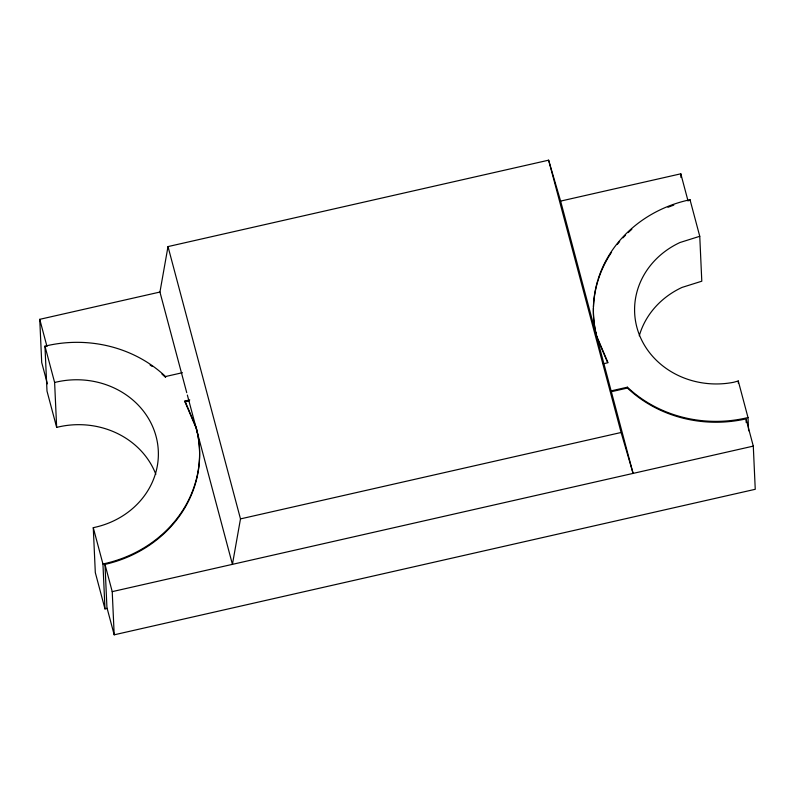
<?xml version="1.0" encoding="UTF-8"?>
<svg xmlns="http://www.w3.org/2000/svg" width="795" height="795" viewBox="0 0 795 795"><rect width="100%" height="100%" fill="white"/><g stroke="black" fill="none" stroke-linecap="round" stroke-linejoin="round"><path stroke-width="1.19" d="M186.736 392.68L159.944 292.043L168.003 246.589L548.63 160.183L560.614 201.095L633.088 473.393L621.114 432.49L548.63 160.183M168.003 246.589L240.488 518.896L232.428 564.351L187.362 395.045M47.382 383.826L41.708 362.51L39.75 319.332L159.944 292.043M560.614 201.095L680.808 173.807L688.063 201.036M155.85 474.317A82.441 74.839 -2.6 0 0 58.661 426.915L56.654 427.372L46.994 391.06L44.957 346.153L46.955 345.696A123.672 112.264 -2.6 0 1 165.549 376.532L182.433 372.696M639.269 335.818A82.441 74.839 -2.6 0 1 682.011 287.422L701.796 281.201L699.759 236.294L690.02 199.714L688.023 200.171A123.672 112.264 -2.6 0 0 596.816 336.384L608.016 362.709L603.236 363.802M56.654 427.372L54.617 382.455L56.624 382.007A82.441 74.839 -2.6 0 1 156.078 436.425A82.441 74.839 -2.6 0 1 95.281 527.234L93.273 527.691L95.311 572.599L104.98 608.91L107.385 608.364M699.759 236.294L679.973 242.515A82.441 74.839 -2.6 0 0 639.16 334.327A82.441 74.839 -2.6 0 0 733.725 382.266L738.267 380.984L748.006 417.564L748.602 430.761M195.719 427.104L184.987 401.863L184.947 400.998L189.767 399.905M184.987 401.863L188.942 400.968M610.451 391.031L627.414 387.185A123.672 112.264 -2.6 0 0 745.998 418.011L748.006 417.564M611.345 391.706L627.454 388.049A123.672 112.264 -2.6 0 0 746.038 418.876L753.292 446.114L755.25 489.293L114.192 634.817L106.937 607.589L104.98 564.4A123.672 112.264 -2.6 0 0 196.186 428.197M240.488 518.896L621.114 432.49M104.98 608.91L102.943 563.993L104.94 563.546A123.672 112.264 -2.6 0 0 196.146 427.332L184.947 400.998M114.192 634.817L112.224 591.639L753.292 446.114M607.589 362.48L596.846 337.239A123.672 112.264 -2.6 0 1 593.448 308.122M39.75 319.332L46.994 346.56M104.98 564.4L112.224 591.639M44.957 346.153L54.617 382.455M93.273 527.691L102.943 563.993M746.098 420.118L746.207 422.582M738.267 380.984L738.376 383.409M690.02 199.714L690.06 200.579M680.808 173.807L680.977 177.504M627.414 387.185L627.454 388.049M165.549 376.532L165.589 377.387A123.672 112.264 -2.6 0 0 161.971 374.107M150.106 365.014A123.672 112.264 -2.6 0 1 152.173 366.435M593.487 306.91A123.672 112.264 -2.6 0 1 598.088 280.297M598.456 279.125A123.672 112.264 -2.6 0 1 611.554 252.234M617.308 244.393A123.672 112.264 -2.6 0 1 619.663 241.551M622.952 237.864A123.672 112.264 -2.6 0 1 625.536 235.181M628.189 232.587A123.672 112.264 -2.6 0 1 631.846 229.268M667.979 207.286A123.672 112.264 -2.6 0 1 673.792 205.12"/></g></svg>
